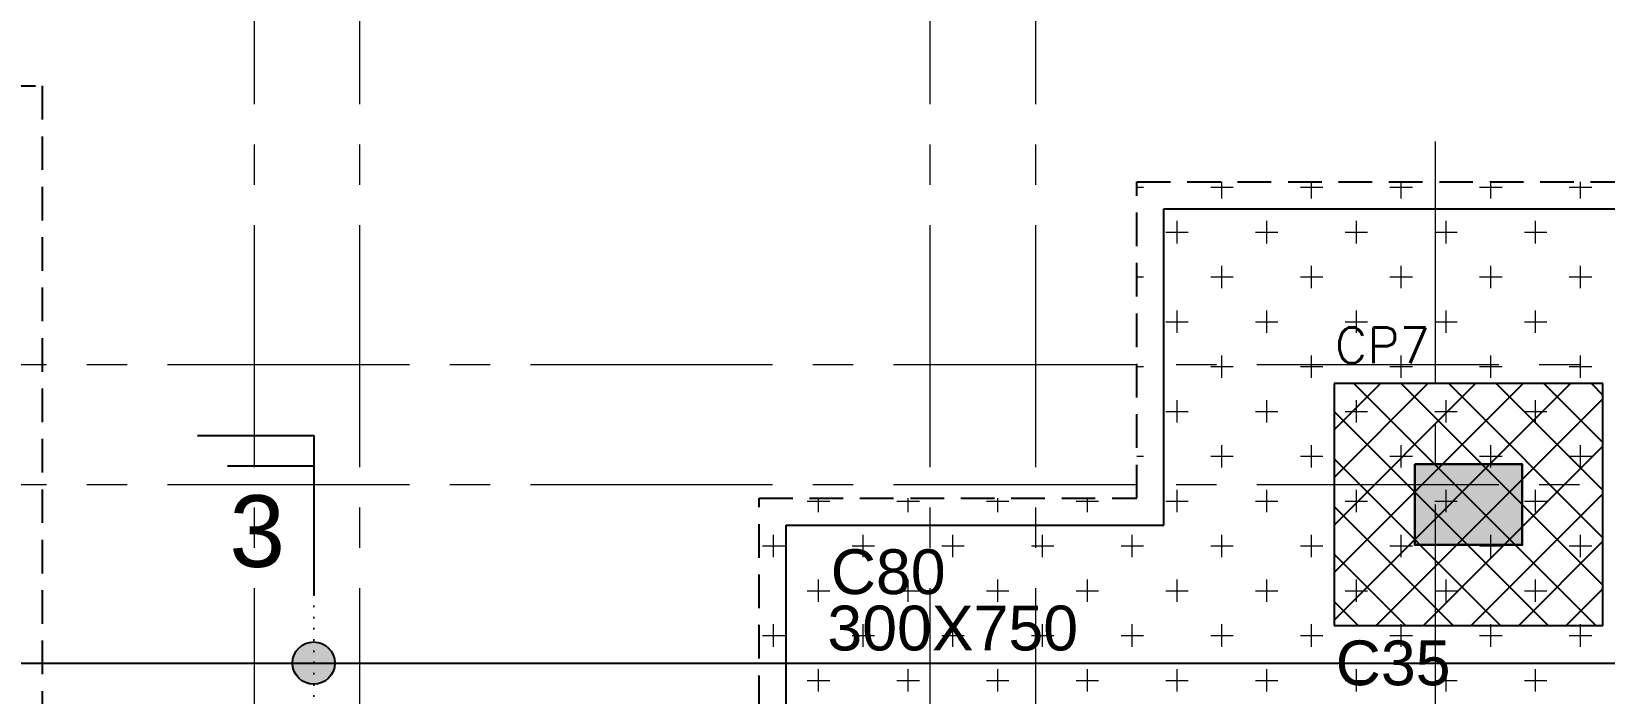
# Model space of a CAD drawing. Header units: inches. Extents: x 1472972 to 1563198, y -500444 to -382436.
# Drawn here: x 1490173 to 1498947, y -420074 to -416381 of the extents above; entities that cross this region are included whole.
import ezdxf
from ezdxf.enums import TextEntityAlignment as Align

# ---------------------------------------------------------------- set-up
doc = ezdxf.new("R2010")
doc.units = ezdxf.units.IN
doc.header["$MEASUREMENT"] = 0
for name, pattern in [('( Hidden )', [0.375, 0.25, -0.125]), ('CONTINOUS', [0]), ('DOT', [0.25, 0, -0.25]), ('HIDDEN', [0.375, 0.25, -0.125]), ('SKY CITY 100MT BASEMENT AND HP COLUMN GRID$0$CENTER2', [1.125, 0.75, -0.125, 0.125, -0.125])]:
    doc.linetypes.add(name, pattern=pattern)
doc.layers.add('HATCH', color=7, linetype='Continuous', lineweight=18)
doc.layers.add('SKY CITY 100MT BASEMENT AND HP COLUMN GRID$0$cen-line', color=8, linetype='SKY CITY 100MT BASEMENT AND HP COLUMN GRID$0$CENTER2', lineweight=0)
for name, color, linetype in [('S- COL. UP TO BAS', 6, 'Continuous'), ('S-CAP', 112, 'Continuous'), ('S-CAP HATCH', 8, 'Continuous'), ('S-CAP NO', 112, 'Continuous'), ('S-COL. UP TO BAS. HATCH', 6, 'Continuous'), ('S-COLUMN NO', 7, 'Continuous'), ('S-COLUMN SIZE', 12, 'Continuous'), ('S-DIAPHRAGM WALL', 1, 'Continuous'), ('S-FOOTING', 4, 'Continuous'), ('S-PCC', 7, 'HIDDEN'), ('S-SEC. MARK', 1, 'Continuous'), ('STRU. DIM', 2, 'Continuous')]:
    doc.layers.add(name, color=color, linetype=linetype)
doc.styles.add('ARIAL', font='arial.ttf')
doc.styles.add('ROMANSE', font='romans.shx', dxfattribs={"width": 0.85})
doc.styles.add('SANSSERIF', font='arial.ttf')

msp = doc.modelspace()

# ---------------------------------------------------------------- hatches: boundary and pattern name
at = {"layer": 'S-COL. UP TO BAS. HATCH'}
h = msp.add_hatch(color=6, dxfattribs=at)
h.dxf.hatch_style = 1
h.paths.add_polyline_path([(1497887.9, -418794.6), (1497887.9, -419244.6), (1498487.9, -419244.6), (1498487.9, -418794.6)])
at = {"layer": 'S-DIAPHRAGM WALL', "true_color": 0x828282}
h = msp.add_hatch(color=8, dxfattribs=at)
h.dxf.hatch_style = 1
h.paths.add_polyline_path([(1476764.5, -386180.6), (1477769.1, -460913.6), (1517028.6, -460913.6), (1517028.6, -420907.7), (1519026.1, -420907.7), (1519026.1, -386180.6)], flags=16)
h.paths.add_polyline_path([(1476156.4, -385580.6), (1477177.1, -461513.6), (1517628.6, -461513.6), (1517628.6, -421507.7), (1519626.1, -421507.7), (1519626.1, -385580.6)])
at = {"layer": 'S-SEC. MARK'}
h = msp.add_hatch(color=256, dxfattribs=at)
h.dxf.hatch_style = 1
edge = h.paths.add_edge_path()
edge.add_arc((1491747, -419904), 118.1, 49.83427, 409.83427)

# ---------------------------------------------------------------- linework, layer by layer
at = {"layer": 'HATCH', "color": 8, "linetype": 'Continuous'}
for p, q in [((1496337.9, -417250), (1496375, -417250)), ((1496750, -417250), (1496875, -417250)), ((1496812.5, -417312.5), (1496812.5, -417219.6)), ((1497250, -417250), (1497375, -417250)), ((1497312.5, -417312.5), (1497312.5, -417219.6)), ((1497750, -417250), (1497875, -417250)), ((1497812.5, -417312.5), (1497812.5, -417219.6)), ((1498250, -417250), (1498375, -417250)), ((1498312.5, -417312.5), (1498312.5, -417219.6)), ((1498750, -417250), (1498875, -417250)), ((1498812.5, -417312.5), (1498812.5, -417219.6)), ((1496562.5, -417562.5), (1496562.5, -417437.5)), ((1497062.5, -417562.5), (1497062.5, -417437.5)), ((1497562.5, -417562.5), (1497562.5, -417437.5)), ((1498062.5, -417562.5), (1498062.5, -417437.5)), ((1498562.5, -417562.5), (1498562.5, -417437.5)), ((1496500, -417500), (1496625, -417500)), ((1497000, -417500), (1497125, -417500)), ((1497500, -417500), (1497625, -417500)), ((1498000, -417500), (1498125, -417500)), ((1498500, -417500), (1498625, -417500)), ((1496812.5, -417812.5), (1496812.5, -417687.5)), ((1497312.5, -417812.5), (1497312.5, -417687.5)), ((1497812.5, -417812.5), (1497812.5, -417687.5)), ((1498312.5, -417812.5), (1498312.5, -417687.5)), ((1498812.5, -417812.5), (1498812.5, -417687.5)), ((1496337.9, -417750), (1496375, -417750)), ((1496750, -417750), (1496875, -417750)), ((1497250, -417750), (1497375, -417750)), ((1497750, -417750), (1497875, -417750)), ((1498250, -417750), (1498375, -417750)), ((1498750, -417750), (1498875, -417750)), ((1496562.5, -418062.5), (1496562.5, -417937.5)), ((1497062.5, -418062.5), (1497062.5, -417937.5)), ((1497562.5, -418062.5), (1497562.5, -417937.5)), ((1498062.5, -418062.5), (1498062.5, -417937.5)), ((1498562.5, -418062.5), (1498562.5, -417937.5)), ((1496500, -418000), (1496625, -418000)), ((1497000, -418000), (1497125, -418000)), ((1497500, -418000), (1497625, -418000)), ((1498000, -418000), (1498125, -418000)), ((1498500, -418000), (1498625, -418000)), ((1496812.5, -418312.5), (1496812.5, -418187.5)), ((1497312.5, -418312.5), (1497312.5, -418187.5)), ((1497812.5, -418312.5), (1497812.5, -418187.5)), ((1498312.5, -418312.5), (1498312.5, -418187.5)), ((1498812.5, -418312.5), (1498812.5, -418187.5)), ((1496337.9, -418250), (1496375, -418250)), ((1496750, -418250), (1496875, -418250)), ((1497250, -418250), (1497375, -418250)), ((1497750, -418250), (1497875, -418250)), ((1498250, -418250), (1498375, -418250)), ((1498750, -418250), (1498875, -418250)), ((1496500, -418500), (1496625, -418500)), ((1496562.5, -418562.5), (1496562.5, -418437.5)), ((1497000, -418500), (1497125, -418500)), ((1497062.5, -418562.5), (1497062.5, -418437.5)), ((1497500, -418500), (1497625, -418500)), ((1497562.5, -418562.5), (1497562.5, -418437.5)), ((1498000, -418500), (1498125, -418500)), ((1498062.5, -418562.5), (1498062.5, -418437.5)), ((1498500, -418500), (1498625, -418500)), ((1498562.5, -418562.5), (1498562.5, -418437.5)), ((1496337.9, -418750), (1496375, -418750)), ((1496750, -418750), (1496875, -418750)), ((1496812.5, -418812.5), (1496812.5, -418687.5)), ((1497250, -418750), (1497375, -418750)), ((1497312.5, -418812.5), (1497312.5, -418687.5)), ((1497750, -418750), (1497875, -418750)), ((1497812.5, -418812.5), (1497812.5, -418687.5)), ((1498250, -418750), (1498375, -418750)), ((1498312.5, -418812.5), (1498312.5, -418687.5)), ((1498750, -418750), (1498875, -418750)), ((1498812.5, -418812.5), (1498812.5, -418687.5)), ((1496562.5, -419062.5), (1496562.5, -418937.5)), ((1497062.5, -419062.5), (1497062.5, -418937.5)), ((1497562.5, -419062.5), (1497562.5, -418937.5)), ((1498062.5, -419062.5), (1498062.5, -418937.5)), ((1498562.5, -419062.5), (1498562.5, -418937.5)), ((1494500, -419000), (1494625, -419000)), ((1494562.5, -419062.5), (1494562.5, -418984.5)), ((1495000, -419000), (1495125, -419000)), ((1495062.5, -419062.5), (1495062.5, -418984.5)), ((1495500, -419000), (1495625, -419000)), ((1495562.5, -419062.5), (1495562.5, -418984.5)), ((1496000, -419000), (1496125, -419000)), ((1496062.5, -419062.5), (1496062.5, -418984.5)), ((1496500, -419000), (1496625, -419000)), ((1497000, -419000), (1497125, -419000)), ((1497500, -419000), (1497625, -419000)), ((1498000, -419000), (1498125, -419000)), ((1498500, -419000), (1498625, -419000)), ((1494312.5, -419312.5), (1494312.5, -419187.5)), ((1494812.5, -419312.5), (1494812.5, -419187.5)), ((1495312.5, -419312.5), (1495312.5, -419187.5)), ((1495812.5, -419312.5), (1495812.5, -419187.5)), ((1496312.5, -419312.5), (1496312.5, -419187.5)), ((1496812.5, -419312.5), (1496812.5, -419187.5)), ((1497312.5, -419312.5), (1497312.5, -419187.5)), ((1497812.5, -419312.5), (1497812.5, -419187.5)), ((1498312.5, -419312.5), (1498312.5, -419187.5)), ((1498812.5, -419312.5), (1498812.5, -419187.5)), ((1494250, -419250), (1494375, -419250)), ((1494750, -419250), (1494875, -419250)), ((1495250, -419250), (1495375, -419250)), ((1495750, -419250), (1495875, -419250)), ((1496250, -419250), (1496375, -419250)), ((1496750, -419250), (1496875, -419250)), ((1497250, -419250), (1497375, -419250)), ((1497750, -419250), (1497875, -419250)), ((1498250, -419250), (1498375, -419250)), ((1498750, -419250), (1498875, -419250)), ((1494562.5, -419562.5), (1494562.5, -419437.5)), ((1495062.5, -419562.5), (1495062.5, -419437.5)), ((1495562.5, -419562.5), (1495562.5, -419437.5)), ((1496062.5, -419562.5), (1496062.5, -419437.5)), ((1496562.5, -419562.5), (1496562.5, -419437.5)), ((1497062.5, -419562.5), (1497062.5, -419437.5)), ((1497562.5, -419562.5), (1497562.5, -419437.5)), ((1498062.5, -419562.5), (1498062.5, -419437.5)), ((1498562.5, -419562.5), (1498562.5, -419437.5)), ((1494500, -419500), (1494625, -419500)), ((1495000, -419500), (1495125, -419500)), ((1495500, -419500), (1495625, -419500)), ((1496000, -419500), (1496125, -419500)), ((1496500, -419500), (1496625, -419500)), ((1497000, -419500), (1497125, -419500)), ((1497500, -419500), (1497625, -419500)), ((1498000, -419500), (1498125, -419500)), ((1498500, -419500), (1498625, -419500)), ((1494312.5, -419812.5), (1494312.5, -419687.5)), ((1494812.5, -419812.5), (1494812.5, -419687.5)), ((1495312.5, -419812.5), (1495312.5, -419687.5)), ((1495812.5, -419812.5), (1495812.5, -419687.5)), ((1496312.5, -419812.5), (1496312.5, -419687.5)), ((1496812.5, -419812.5), (1496812.5, -419687.5)), ((1497312.5, -419812.5), (1497312.5, -419687.5)), ((1497812.5, -419812.5), (1497812.5, -419687.5)), ((1498312.5, -419812.5), (1498312.5, -419687.5)), ((1498812.5, -419812.5), (1498812.5, -419687.5)), ((1494250, -419750), (1494375, -419750)), ((1494750, -419750), (1494875, -419750)), ((1495250, -419750), (1495375, -419750)), ((1495750, -419750), (1495875, -419750)), ((1496250, -419750), (1496375, -419750)), ((1496750, -419750), (1496875, -419750)), ((1497250, -419750), (1497375, -419750)), ((1497750, -419750), (1497875, -419750)), ((1498250, -419750), (1498375, -419750)), ((1498750, -419750), (1498875, -419750)), ((1494562.5, -420062.5), (1494562.5, -419937.5)), ((1495062.5, -420062.5), (1495062.5, -419937.5)), ((1495562.5, -420062.5), (1495562.5, -419937.5)), ((1496062.5, -420062.5), (1496062.5, -419937.5)), ((1496562.5, -420062.5), (1496562.5, -419937.5)), ((1497062.5, -420062.5), (1497062.5, -419937.5)), ((1497562.5, -420062.5), (1497562.5, -419937.5)), ((1498062.5, -420062.5), (1498062.5, -419937.5)), ((1498562.5, -420062.5), (1498562.5, -419937.5)), ((1494500, -420000), (1494625, -420000)), ((1495000, -420000), (1495125, -420000)), ((1495500, -420000), (1495625, -420000)), ((1496000, -420000), (1496125, -420000)), ((1496500, -420000), (1496625, -420000)), ((1497000, -420000), (1497125, -420000)), ((1497500, -420000), (1497625, -420000)), ((1498000, -420000), (1498125, -420000)), ((1498500, -420000), (1498625, -420000))]:
    msp.add_line(p, q, dxfattribs=at)
at = {"layer": 'S- COL. UP TO BAS', "lineweight": 30}
msp.add_lwpolyline([(1497887.9, -418794.6), (1497887.9, -419244.6), (1498487.9, -419244.6), (1498487.9, -418794.6)], close=True, dxfattribs=at)
at = {"layer": 'S-CAP'}
for p, q in [((1498937.9, -418344.6), (1497437.9, -418344.6)), ((1497437.9, -418344.6), (1497437.9, -419694.6)), ((1498937.9, -419694.6), (1498937.9, -418344.6)), ((1497437.9, -419694.6), (1498937.9, -419694.6))]:
    msp.add_line(p, q, dxfattribs=at)
at = {"layer": 'S-CAP HATCH', "color": 8, "linetype": 'Continuous'}
for p, q in [((1498757.1, -418344.6), (1497437.9, -419663.9)), ((1498492, -418344.6), (1497437.9, -419398.7)), ((1498226.8, -418344.6), (1497437.9, -419133.5)), ((1497961.6, -418344.6), (1497437.9, -418868.4)), ((1497696.5, -418344.6), (1497437.9, -418603.2)), ((1497547.6, -418344.6), (1498897.6, -419694.6)), ((1497812.8, -418344.6), (1498937.9, -419469.7)), ((1498077.9, -418344.6), (1498937.9, -419204.5)), ((1498343.1, -418344.6), (1498937.9, -418939.4)), ((1498608.2, -418344.6), (1498937.9, -418674.2)), ((1498873.4, -418344.6), (1498937.9, -418409)), ((1497437.9, -418500), (1498632.4, -419694.6)), ((1498937.9, -418429), (1497672.3, -419694.6)), ((1497437.9, -418765.2), (1498367.3, -419694.6)), ((1498937.9, -418694.2), (1497937.5, -419694.6)), ((1497437.9, -419030.4), (1498102.1, -419694.6)), ((1498937.9, -418959.4), (1498202.6, -419694.6)), ((1497437.9, -419295.5), (1497836.9, -419694.6)), ((1498937.9, -419224.5), (1498467.8, -419694.6)), ((1498937.9, -419489.7), (1498733, -419694.6)), ((1497437.9, -419560.7), (1497571.8, -419694.6))]:
    msp.add_line(p, q, dxfattribs=at)
at = {"layer": 'S-FOOTING', "linetype": 'CONTINOUS'}
for p, q in [((1496487.9, -419134.5), (1496487.9, -417369.6)), ((1496487.9, -417369.6), (1499887.9, -417369.6)), ((1494381.4, -422684.5), (1494381.4, -419134.5)), ((1494381.4, -419134.5), (1496487.9, -419134.5))]:
    msp.add_line(p, q, dxfattribs=at)
at = {"layer": 'S-PCC', "linetype": '( Hidden )', "ltscale": 750}
for p, q in [((1486632.8, -416684.6), (1490232.8, -416684.6)), ((1490232.8, -416684.6), (1490232.8, -420159.5)), ((1496337.9, -418984.5), (1496337.9, -417219.6)), ((1496337.9, -417219.6), (1500037.9, -417219.6)), ((1494231.4, -420159.5), (1494231.4, -418984.5)), ((1494231.4, -418984.5), (1496337.9, -418984.5))]:
    msp.add_line(p, q, dxfattribs=at)
at = {"layer": 'S-SEC. MARK', "extrusion": (-6.18596e-08, -1.51512e-23, 1)}
for p, q in [((1491099, -418634.7, -0.2), (1491099, -418634.7, -0.2)), ((1491099, -418634.7, -0.2), (1491747, -418634.7, -0.2)), ((1491747, -418634.7, -0.2), (1491747, -419523.3, -0.2)), ((1491267, -418802.8, -0.2), (1491747, -418802.8, -0.2)), ((1491747, -418802.8, -0.2), (1491747, -419523.3, -0.2))]:
    msp.add_line(p, q, dxfattribs=at)
at = {"layer": 'S-SEC. MARK', "linetype": 'DOT', "ltscale": 250}
msp.add_line((1491747, -419523.3, -0.2), (1491747, -423375.5, -0.2), dxfattribs=at)
at = {"layer": 'S-SEC. MARK'}
msp.add_circle((1491747, -419904), 118.1, dxfattribs=at)
at = {"layer": 'SKY CITY 100MT BASEMENT AND HP COLUMN GRID$0$cen-line', "color": 8, "ltscale": 1800}
for p, q in [((1491414.4, -383036.2), (1491414.4, -462083.8)), ((1492002.9, -383036.2), (1492002.9, -462083.8)), ((1495184.4, -383036.2), (1495184.4, -462083.8)), ((1495772.9, -383036.2), (1495772.9, -462083.8)), ((1498002.9, -416994.6), (1498002.9, -431374.4)), ((1520631.8, -418239.6), (1473571.7, -418239.6)), ((1520631.8, -418909.6), (1473571.7, -418909.6))]:
    msp.add_line(p, q, dxfattribs=at)
at = {"layer": 'STRU. DIM', "ltscale": 500}
msp.add_line((1488877.9, -419904), (1504479.9, -419904), dxfattribs=at)

# ---------------------------------------------------------------- texts
at = {"layer": 'S-CAP NO', "ltscale": 50, "style": 'ROMANSE'}
msp.add_text('CP7', height=200, dxfattribs=at).set_placement((1497708.7, -418131.5), align=Align.MIDDLE)
at = {"layer": 'S-COLUMN NO', "linetype": 'CONTINOUS', "style": 'ARIAL'}
for s, p in [('C80', (1494630.9, -419519)), ('C35', (1497447.1, -420027.5))]:
    msp.add_text(s, height=250, dxfattribs=at).set_placement(p)
at = {"layer": 'S-COLUMN SIZE', "linetype": 'CONTINOUS', "style": 'ARIAL'}
msp.add_text('300X750', height=250, dxfattribs=at).set_placement((1494612.1, -419833.2))
at = {"layer": 'S-SEC. MARK', "extrusion": (3.09299e-08, -1.15432e-07, 1), "style": 'SANSSERIF'}
msp.add_text('3', height=400, dxfattribs=at).set_placement((1491276.6, -419367.5, -0.1))

doc.saveas('drawing.dxf')
